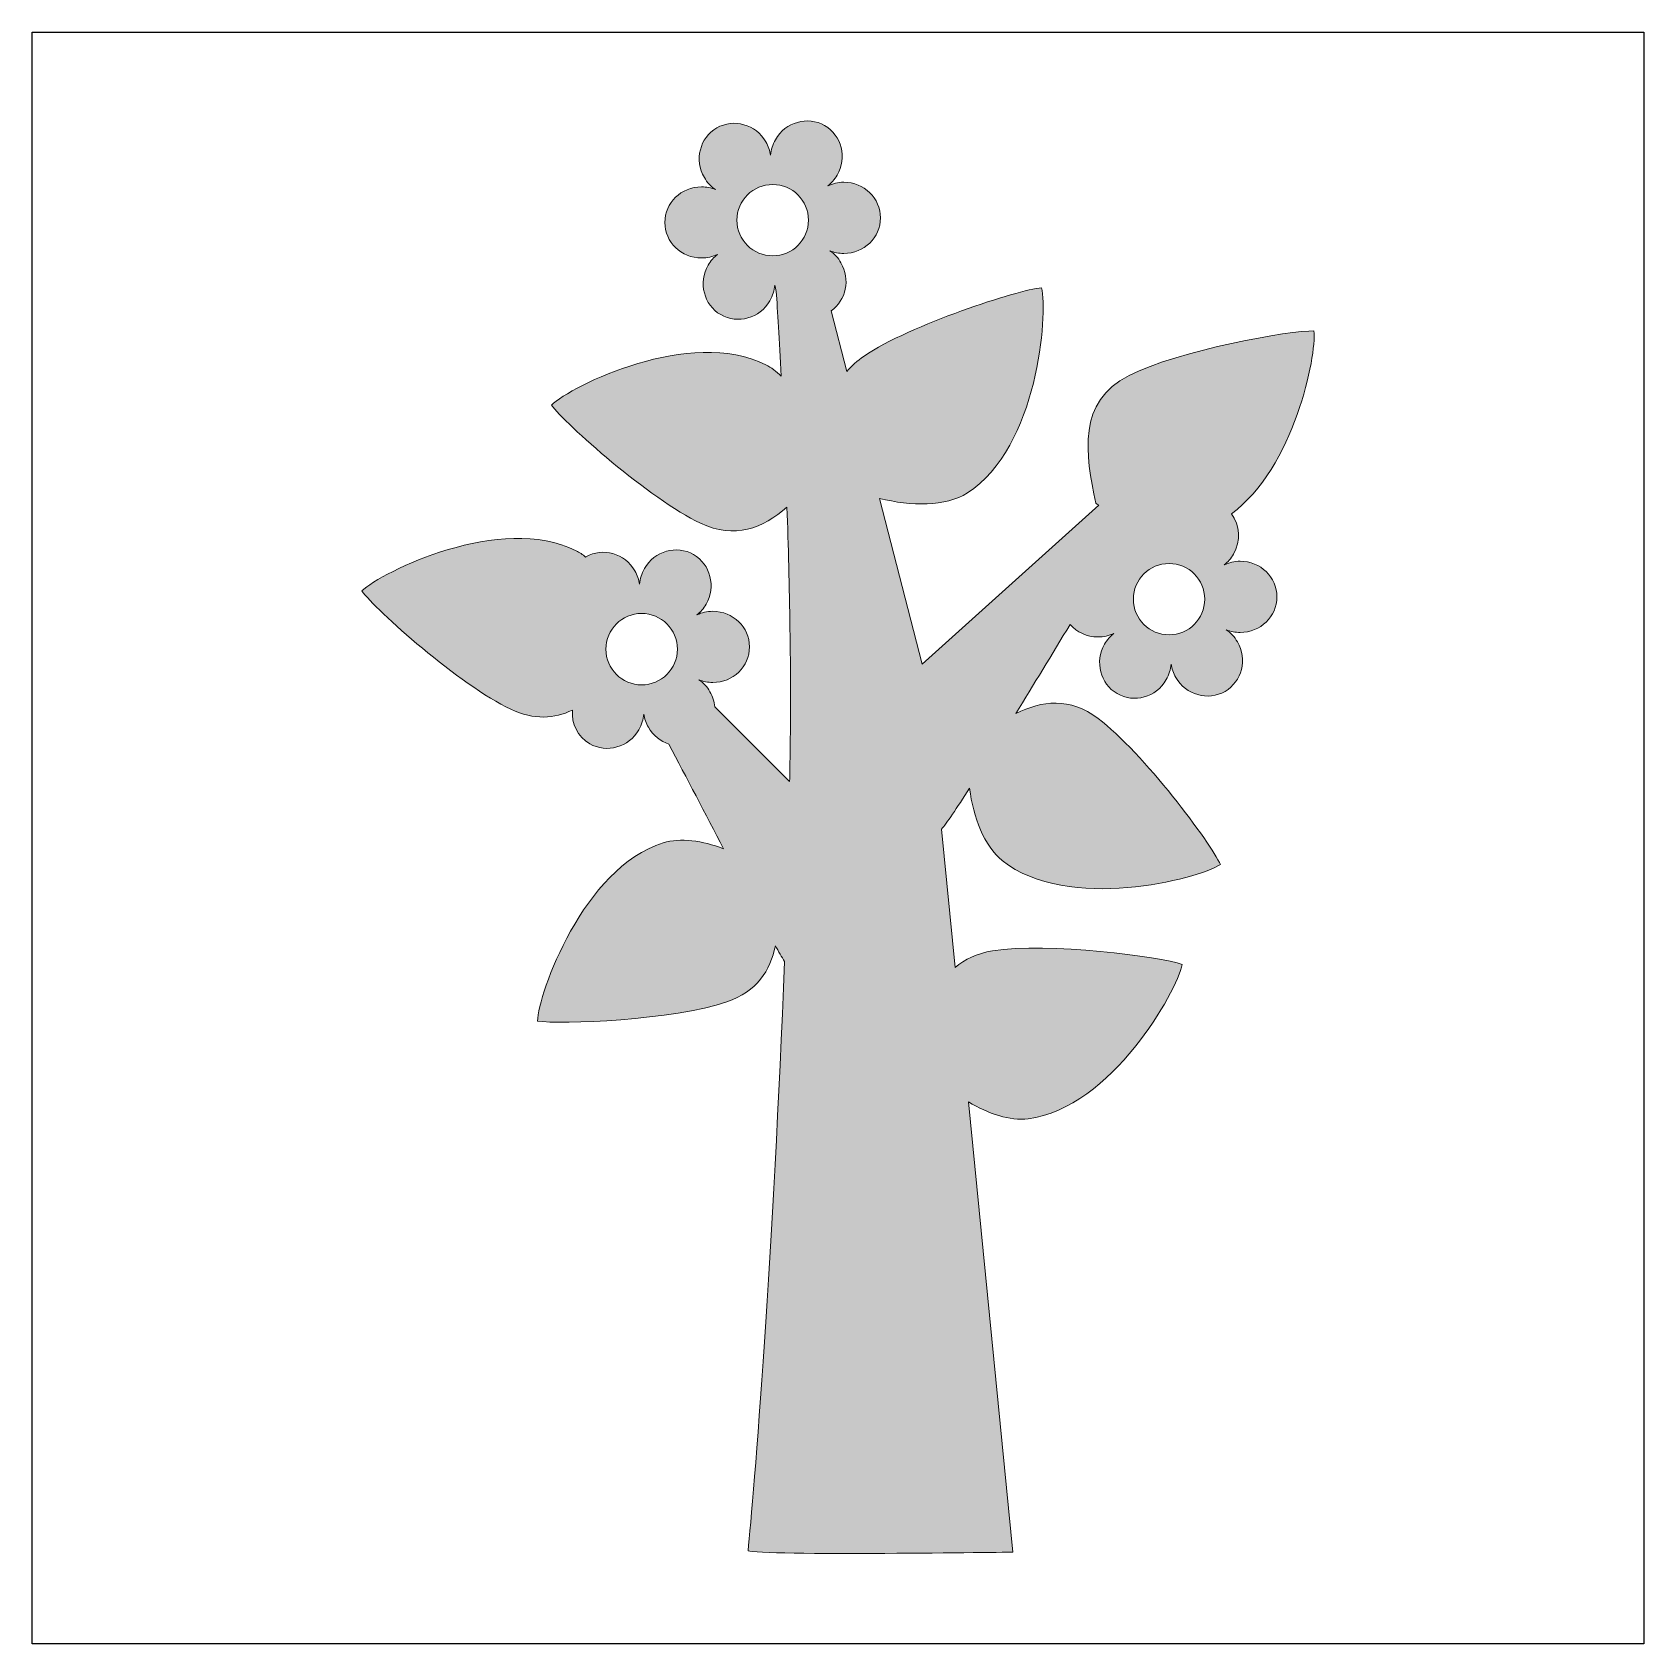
# Model space of a CAD drawing. Header units: inches. Extents: x 0 to 114, y 0 to 114.
import ezdxf

# ---------------------------------------------------------------- set-up
doc = ezdxf.new("R2010")
doc.units = ezdxf.units.IN
doc.header["$MEASUREMENT"] = 0
doc.layers.add('Image Background', color=7, linetype='Continuous')
doc.layers.add('Layer 1', color=7, linetype='Continuous')
picture_1 = doc.add_image_def('image1.png', size_in_pixel=(1350, 1350))

msp = doc.modelspace()

# ---------------------------------------------------------------- hatches: boundary and pattern name
at = {"layer": 'Layer 1', "true_color": 0xd98cbb}
h = msp.add_hatch(color=231, dxfattribs=at)
h.dxf.hatch_style = 2
edge = h.paths.add_edge_path()
edge.add_spline(control_points=[(85.68, 76.78), (85.27, 76.78), (84.89, 76.68), (84.54, 76.52), (84.8, 76.72), (85.02, 76.98), (85.2, 77.28), (85.74, 78.22), (85.65, 79.34), (85.05, 80.14), (89.49, 83.41), (91.1, 91.34), (90.91, 93.11), (89.29, 93.18), (81.32, 91.74), (77.79, 89.95), (74.12, 88.12), (74.69, 84.38), (75.43, 80.9), (75.5, 80.85), (75.58, 80.8), (75.66, 80.75), (75.66, 80.75), (63.13, 69.47), (63.13, 69.47), (63.13, 69.47), (60.1, 81.24), (60.1, 81.24), (62.31, 80.67), (64.79, 80.66), (66.33, 81.62), (71.34, 84.87), (72.04, 94.29), (71.58, 96.18), (69.97, 96.03), (62.26, 93.56), (59, 91.33), (58.5, 90.99), (58.1, 90.62), (57.77, 90.23), (57.77, 90.23), (56.66, 94.54), (56.66, 94.54), (57.72, 95.29), (58.05, 96.76), (57.36, 97.94), (57.16, 98.3), (56.89, 98.58), (56.58, 98.8), (56.88, 98.68), (57.21, 98.61), (57.56, 98.61), (59, 98.61), (60.16, 99.74), (60.16, 101.13), (60.16, 102.53), (59, 103.66), (57.56, 103.66), (57.15, 103.66), (56.77, 103.56), (56.43, 103.4), (56.68, 103.6), (56.91, 103.86), (57.08, 104.16), (57.8, 105.4), (57.41, 106.98), (56.2, 107.68), (54.99, 108.37), (53.43, 107.93), (52.71, 106.68), (52.51, 106.33), (52.4, 105.95), (52.37, 105.57), (52.32, 105.9), (52.21, 106.22), (52.04, 106.52), (51.32, 107.76), (49.76, 108.21), (48.55, 107.51), (47.34, 106.82), (46.95, 105.24), (47.67, 104), (47.87, 103.64), (48.14, 103.36), (48.45, 103.14), (48.15, 103.26), (47.82, 103.33), (47.47, 103.33), (46.03, 103.33), (44.87, 102.2), (44.87, 100.81), (44.87, 99.41), (46.03, 98.29), (47.47, 98.29), (47.88, 98.29), (48.26, 98.38), (48.6, 98.54), (48.35, 98.34), (48.12, 98.08), (47.95, 97.78), (47.23, 96.54), (47.63, 94.96), (48.83, 94.27), (50.04, 93.57), (51.6, 94.01), (52.32, 95.26), (52.52, 95.61), (52.63, 95.99), (52.67, 96.37), (52.69, 96.22), (52.72, 96.07), (52.77, 95.92), (52.86, 94.58), (52.98, 92.5), (53.12, 89.9), (52.78, 90.24), (52.41, 90.52), (52.03, 90.72), (46.68, 93.39), (38.22, 89.21), (36.82, 87.86), (37.77, 86.55), (43.81, 81.16), (47.39, 79.48), (49.84, 78.31), (51.81, 79.13), (53.53, 80.62), (53.72, 75.16), (53.84, 68.98), (53.75, 63.02), (53.74, 62.4), (53.73, 61.78), (53.72, 61.15), (53.72, 61.15), (48.41, 66.46), (48.41, 66.46), (48.38, 66.82), (48.27, 67.18), (48.07, 67.52), (47.87, 67.87), (47.6, 68.16), (47.29, 68.37), (47.59, 68.25), (47.92, 68.18), (48.27, 68.18), (49.71, 68.18), (50.87, 69.31), (50.87, 70.71), (50.87, 72.1), (49.71, 73.23), (48.27, 73.23), (47.86, 73.23), (47.48, 73.14), (47.14, 72.98), (47.39, 73.18), (47.62, 73.43), (47.79, 73.73), (48.51, 74.98), (48.11, 76.55), (46.91, 77.25), (45.7, 77.95), (44.14, 77.5), (43.42, 76.26), (43.22, 75.9), (43.11, 75.53), (43.07, 75.15), (43.03, 75.47), (42.92, 75.79), (42.75, 76.09), (42.03, 77.34), (40.47, 77.78), (39.26, 77.09), (39.26, 77.09), (39.26, 77.08), (39.25, 77.08), (39.04, 77.25), (38.81, 77.4), (38.58, 77.52), (33.24, 80.2), (24.77, 76.02), (23.38, 74.67), (24.32, 73.35), (30.36, 67.96), (33.94, 66.29), (35.6, 65.5), (37.03, 65.61), (38.31, 66.22), (38.24, 65.27), (38.68, 64.33), (39.54, 63.84), (40.75, 63.14), (42.31, 63.59), (43.03, 64.83), (43.23, 65.19), (43.34, 65.56), (43.37, 65.94), (43.42, 65.62), (43.53, 65.3), (43.7, 65), (44.04, 64.41), (44.57, 64), (45.16, 63.81), (46.4, 61.44), (47.75, 58.84), (49.04, 56.39), (47.53, 56.96), (45.98, 57.18), (44.75, 56.81), (39.06, 55.01), (35.9, 46.11), (35.84, 44.17), (37.43, 43.89), (45.52, 44.24), (49.26, 45.53), (51.4, 46.26), (52.34, 47.74), (52.71, 49.51), (52.94, 49.1), (53.16, 48.72), (53.35, 48.38), (52.6, 28.51), (51.17, 10.25), (50.77, 6.6), (51.56, 6.23), (69.56, 6.5), (69.56, 6.5), (69.56, 6.5), (66.41, 38.43), (66.41, 38.43), (67.82, 37.59), (69.34, 37.08), (70.64, 37.23), (76.56, 38.04), (81.18, 46.27), (81.57, 48.18), (80.05, 48.73), (72.02, 49.78), (68.11, 49.14), (66.99, 48.97), (66.13, 48.55), (65.47, 47.97), (65.47, 47.97), (64.5, 57.78), (64.5, 57.78), (64.85, 58.18), (65.55, 59.23), (66.48, 60.68), (66.75, 58.62), (67.52, 56.59), (68.79, 55.55), (73.49, 51.85), (82.63, 54.23), (84.27, 55.27), (83.62, 56.75), (78.78, 63.25), (75.6, 65.62), (73.58, 67.15), (71.62, 66.9), (69.76, 65.97), (71.01, 68), (72.34, 70.2), (73.61, 72.29), (74.09, 71.75), (74.8, 71.41), (75.59, 71.41), (75.99, 71.41), (76.38, 71.5), (76.72, 71.66), (76.46, 71.46), (76.24, 71.2), (76.06, 70.9), (75.35, 69.66), (75.74, 68.08), (76.95, 67.39), (78.15, 66.69), (79.71, 67.13), (80.43, 68.38), (80.64, 68.73), (80.75, 69.11), (80.78, 69.49), (80.83, 69.16), (80.94, 68.84), (81.11, 68.54), (81.83, 67.3), (83.39, 66.85), (84.6, 67.55), (85.8, 68.25), (86.2, 69.82), (85.48, 71.06), (85.27, 71.42), (85, 71.7), (84.69, 71.92), (85, 71.8), (85.33, 71.73), (85.68, 71.73), (87.11, 71.73), (88.28, 72.86), (88.28, 74.25), (88.28, 75.65), (87.11, 76.78), (85.68, 76.78)], knot_values=[0, 0, 0, 0, 1, 1, 1, 2, 2, 2, 3, 3, 3, 4, 4, 4, 5, 5, 5, 6, 6, 6, 7, 7, 7, 8, 8, 8, 9, 9, 9, 10, 10, 10, 11, 11, 11, 12, 12, 12, 13, 13, 13, 14, 14, 14, 15, 15, 15, 16, 16, 16, 17, 17, 17, 18, 18, 18, 19, 19, 19, 20, 20, 20, 21, 21, 21, 22, 22, 22, 23, 23, 23, 24, 24, 24, 25, 25, 25, 26, 26, 26, 27, 27, 27, 28, 28, 28, 29, 29, 29, 30, 30, 30, 31, 31, 31, 32, 32, 32, 33, 33, 33, 34, 34, 34, 35, 35, 35, 36, 36, 36, 37, 37, 37, 38, 38, 38, 39, 39, 39, 40, 40, 40, 41, 41, 41, 42, 42, 42, 43, 43, 43, 44, 44, 44, 45, 45, 45, 46, 46, 46, 47, 47, 47, 48, 48, 48, 49, 49, 49, 50, 50, 50, 51, 51, 51, 52, 52, 52, 53, 53, 53, 54, 54, 54, 55, 55, 55, 56, 56, 56, 57, 57, 57, 58, 58, 58, 59, 59, 59, 60, 60, 60, 61, 61, 61, 62, 62, 62, 63, 63, 63, 64, 64, 64, 65, 65, 65, 66, 66, 66, 67, 67, 67, 68, 68, 68, 69, 69, 69, 70, 70, 70, 71, 71, 71, 72, 72, 72, 73, 73, 73, 74, 74, 74, 75, 75, 75, 76, 76, 76, 77, 77, 77, 78, 78, 78, 79, 79, 79, 80, 80, 80, 81, 81, 81, 82, 82, 82, 83, 83, 83, 84, 84, 84, 85, 85, 85, 86, 86, 86, 87, 87, 87, 88, 88, 88, 89, 89, 89, 90, 90, 90, 91, 91, 91, 92, 92, 92, 93, 93, 93, 94, 94, 94, 95, 95, 95, 96, 96, 96, 97, 97, 97, 98, 98, 98, 99, 99, 99, 100, 100, 100, 100], degree=3, periodic=1)
edge = h.paths.add_edge_path()
edge.add_spline(control_points=[(43.22, 68.01), (41.83, 68.01), (40.69, 69.15), (40.69, 70.54), (40.69, 71.94), (41.83, 73.08), (43.22, 73.08), (44.62, 73.08), (45.76, 71.94), (45.76, 70.54), (45.76, 69.15), (44.62, 68.01), (43.22, 68.01)], knot_values=[0, 0, 0, 0, 1, 1, 1, 2, 2, 2, 3, 3, 3, 4, 4, 4, 4], degree=3, periodic=1)
edge = h.paths.add_edge_path()
edge.add_spline(control_points=[(52.52, 98.44), (51.12, 98.44), (49.98, 99.57), (49.98, 100.97), (49.98, 102.37), (51.12, 103.5), (52.52, 103.5), (53.92, 103.5), (55.05, 102.37), (55.05, 100.97), (55.05, 99.57), (53.92, 98.44), (52.52, 98.44)], knot_values=[0, 0, 0, 0, 1, 1, 1, 2, 2, 2, 3, 3, 3, 4, 4, 4, 4], degree=3, periodic=1)
edge = h.paths.add_edge_path()
edge.add_spline(control_points=[(80.63, 71.56), (79.23, 71.56), (78.1, 72.69), (78.1, 74.09), (78.1, 75.49), (79.23, 76.62), (80.63, 76.62), (82.03, 76.62), (83.16, 75.49), (83.16, 74.09), (83.16, 72.69), (82.03, 71.56), (80.63, 71.56)], knot_values=[0, 0, 0, 0, 1, 1, 1, 2, 2, 2, 3, 3, 3, 4, 4, 4, 4], degree=3, periodic=1)

# ---------------------------------------------------------------- linework, layer by layer
at = {"layer": 'Layer 1', "lineweight": 0}
for points, knots in [([(85.68, 76.78), (85.27, 76.78), (84.89, 76.68), (84.54, 76.52), (84.8, 76.72), (85.02, 76.98), (85.2, 77.28), (85.74, 78.22), (85.65, 79.34), (85.05, 80.14), (89.49, 83.41), (91.1, 91.34), (90.91, 93.11), (89.29, 93.18), (81.32, 91.74), (77.79, 89.95), (74.12, 88.12), (74.69, 84.38), (75.43, 80.9), (75.5, 80.85), (75.58, 80.8), (75.66, 80.75), (75.66, 80.75), (63.13, 69.47), (63.13, 69.47), (63.13, 69.47), (60.1, 81.24), (60.1, 81.24), (62.31, 80.67), (64.79, 80.66), (66.33, 81.62), (71.34, 84.87), (72.04, 94.29), (71.58, 96.18), (69.97, 96.03), (62.26, 93.56), (59, 91.33), (58.5, 90.99), (58.1, 90.62), (57.77, 90.23), (57.77, 90.23), (56.66, 94.54), (56.66, 94.54), (57.72, 95.29), (58.05, 96.76), (57.36, 97.94), (57.16, 98.3), (56.89, 98.58), (56.58, 98.8), (56.88, 98.68), (57.21, 98.61), (57.56, 98.61), (59, 98.61), (60.16, 99.74), (60.16, 101.13), (60.16, 102.53), (59, 103.66), (57.56, 103.66), (57.15, 103.66), (56.77, 103.56), (56.43, 103.4), (56.68, 103.6), (56.91, 103.86), (57.08, 104.16), (57.8, 105.4), (57.41, 106.98), (56.2, 107.68), (54.99, 108.37), (53.43, 107.93), (52.71, 106.68), (52.51, 106.33), (52.4, 105.95), (52.37, 105.57), (52.32, 105.9), (52.21, 106.22), (52.04, 106.52), (51.32, 107.76), (49.76, 108.21), (48.55, 107.51), (47.34, 106.82), (46.95, 105.24), (47.67, 104), (47.87, 103.64), (48.14, 103.36), (48.45, 103.14), (48.15, 103.26), (47.82, 103.33), (47.47, 103.33), (46.03, 103.33), (44.87, 102.2), (44.87, 100.81), (44.87, 99.41), (46.03, 98.29), (47.47, 98.29), (47.88, 98.29), (48.26, 98.38), (48.6, 98.54), (48.35, 98.34), (48.12, 98.08), (47.95, 97.78), (47.23, 96.54), (47.63, 94.96), (48.83, 94.27), (50.04, 93.57), (51.6, 94.01), (52.32, 95.26), (52.52, 95.61), (52.63, 95.99), (52.67, 96.37), (52.69, 96.22), (52.72, 96.07), (52.77, 95.92), (52.86, 94.58), (52.98, 92.5), (53.12, 89.9), (52.78, 90.24), (52.41, 90.52), (52.03, 90.72), (46.68, 93.39), (38.22, 89.21), (36.82, 87.86), (37.77, 86.55), (43.81, 81.16), (47.39, 79.48), (49.84, 78.31), (51.81, 79.13), (53.53, 80.62), (53.72, 75.16), (53.84, 68.98), (53.75, 63.02), (53.74, 62.4), (53.73, 61.78), (53.72, 61.15), (53.72, 61.15), (48.41, 66.46), (48.41, 66.46), (48.38, 66.82), (48.27, 67.18), (48.07, 67.52), (47.87, 67.87), (47.6, 68.16), (47.29, 68.37), (47.59, 68.25), (47.92, 68.18), (48.27, 68.18), (49.71, 68.18), (50.87, 69.31), (50.87, 70.71), (50.87, 72.1), (49.71, 73.23), (48.27, 73.23), (47.86, 73.23), (47.48, 73.14), (47.14, 72.98), (47.39, 73.18), (47.62, 73.43), (47.79, 73.73), (48.51, 74.98), (48.11, 76.55), (46.91, 77.25), (45.7, 77.95), (44.14, 77.5), (43.42, 76.26), (43.22, 75.9), (43.11, 75.53), (43.07, 75.15), (43.03, 75.47), (42.92, 75.79), (42.75, 76.09), (42.03, 77.34), (40.47, 77.78), (39.26, 77.09), (39.26, 77.09), (39.26, 77.08), (39.25, 77.08), (39.04, 77.25), (38.81, 77.4), (38.58, 77.52), (33.24, 80.2), (24.77, 76.02), (23.38, 74.67), (24.32, 73.35), (30.36, 67.96), (33.94, 66.29), (35.6, 65.5), (37.03, 65.61), (38.31, 66.22), (38.24, 65.27), (38.68, 64.33), (39.54, 63.84), (40.75, 63.14), (42.31, 63.59), (43.03, 64.83), (43.23, 65.19), (43.34, 65.56), (43.37, 65.94), (43.42, 65.62), (43.53, 65.3), (43.7, 65), (44.04, 64.41), (44.57, 64), (45.16, 63.81), (46.4, 61.44), (47.75, 58.84), (49.04, 56.39), (47.53, 56.96), (45.98, 57.18), (44.75, 56.81), (39.06, 55.01), (35.9, 46.11), (35.84, 44.17), (37.43, 43.89), (45.52, 44.24), (49.26, 45.53), (51.4, 46.26), (52.34, 47.74), (52.71, 49.51), (52.94, 49.1), (53.16, 48.72), (53.35, 48.38), (52.6, 28.51), (51.17, 10.25), (50.77, 6.6), (51.56, 6.23), (69.56, 6.5), (69.56, 6.5), (69.56, 6.5), (66.41, 38.43), (66.41, 38.43), (67.82, 37.59), (69.34, 37.08), (70.64, 37.23), (76.56, 38.04), (81.18, 46.27), (81.57, 48.18), (80.05, 48.73), (72.02, 49.78), (68.11, 49.14), (66.99, 48.97), (66.13, 48.55), (65.47, 47.97), (65.47, 47.97), (64.5, 57.78), (64.5, 57.78), (64.85, 58.18), (65.55, 59.23), (66.48, 60.68), (66.75, 58.62), (67.52, 56.59), (68.79, 55.55), (73.49, 51.85), (82.63, 54.23), (84.27, 55.27), (83.62, 56.75), (78.78, 63.25), (75.6, 65.62), (73.58, 67.15), (71.62, 66.9), (69.76, 65.97), (71.01, 68), (72.34, 70.2), (73.61, 72.29), (74.09, 71.75), (74.8, 71.41), (75.59, 71.41), (75.99, 71.41), (76.38, 71.5), (76.72, 71.66), (76.46, 71.46), (76.24, 71.2), (76.06, 70.9), (75.35, 69.66), (75.74, 68.08), (76.95, 67.39), (78.15, 66.69), (79.71, 67.13), (80.43, 68.38), (80.64, 68.73), (80.75, 69.11), (80.78, 69.49), (80.83, 69.16), (80.94, 68.84), (81.11, 68.54), (81.83, 67.3), (83.39, 66.85), (84.6, 67.55), (85.8, 68.25), (86.2, 69.82), (85.48, 71.06), (85.27, 71.42), (85, 71.7), (84.69, 71.92), (85, 71.8), (85.33, 71.73), (85.68, 71.73), (87.11, 71.73), (88.28, 72.86), (88.28, 74.25), (88.28, 75.65), (87.11, 76.78), (85.68, 76.78)], [0, 0, 0, 0, 1, 1, 1, 2, 2, 2, 3, 3, 3, 4, 4, 4, 5, 5, 5, 6, 6, 6, 7, 7, 7, 8, 8, 8, 9, 9, 9, 10, 10, 10, 11, 11, 11, 12, 12, 12, 13, 13, 13, 14, 14, 14, 15, 15, 15, 16, 16, 16, 17, 17, 17, 18, 18, 18, 19, 19, 19, 20, 20, 20, 21, 21, 21, 22, 22, 22, 23, 23, 23, 24, 24, 24, 25, 25, 25, 26, 26, 26, 27, 27, 27, 28, 28, 28, 29, 29, 29, 30, 30, 30, 31, 31, 31, 32, 32, 32, 33, 33, 33, 34, 34, 34, 35, 35, 35, 36, 36, 36, 37, 37, 37, 38, 38, 38, 39, 39, 39, 40, 40, 40, 41, 41, 41, 42, 42, 42, 43, 43, 43, 44, 44, 44, 45, 45, 45, 46, 46, 46, 47, 47, 47, 48, 48, 48, 49, 49, 49, 50, 50, 50, 51, 51, 51, 52, 52, 52, 53, 53, 53, 54, 54, 54, 55, 55, 55, 56, 56, 56, 57, 57, 57, 58, 58, 58, 59, 59, 59, 60, 60, 60, 61, 61, 61, 62, 62, 62, 63, 63, 63, 64, 64, 64, 65, 65, 65, 66, 66, 66, 67, 67, 67, 68, 68, 68, 69, 69, 69, 70, 70, 70, 71, 71, 71, 72, 72, 72, 73, 73, 73, 74, 74, 74, 75, 75, 75, 76, 76, 76, 77, 77, 77, 78, 78, 78, 79, 79, 79, 80, 80, 80, 81, 81, 81, 82, 82, 82, 83, 83, 83, 84, 84, 84, 85, 85, 85, 86, 86, 86, 87, 87, 87, 88, 88, 88, 89, 89, 89, 90, 90, 90, 91, 91, 91, 92, 92, 92, 93, 93, 93, 94, 94, 94, 95, 95, 95, 96, 96, 96, 97, 97, 97, 98, 98, 98, 99, 99, 99, 100, 100, 100, 100]), ([(52.52, 98.44), (51.12, 98.44), (49.98, 99.57), (49.98, 100.97), (49.98, 102.37), (51.12, 103.5), (52.52, 103.5), (53.92, 103.5), (55.05, 102.37), (55.05, 100.97), (55.05, 99.57), (53.92, 98.44), (52.52, 98.44)], [0, 0, 0, 0, 1, 1, 1, 2, 2, 2, 3, 3, 3, 4, 4, 4, 4]), ([(80.63, 71.56), (79.23, 71.56), (78.1, 72.69), (78.1, 74.09), (78.1, 75.49), (79.23, 76.62), (80.63, 76.62), (82.03, 76.62), (83.16, 75.49), (83.16, 74.09), (83.16, 72.69), (82.03, 71.56), (80.63, 71.56)], [0, 0, 0, 0, 1, 1, 1, 2, 2, 2, 3, 3, 3, 4, 4, 4, 4]), ([(43.22, 68.01), (41.83, 68.01), (40.69, 69.15), (40.69, 70.54), (40.69, 71.94), (41.83, 73.08), (43.22, 73.08), (44.62, 73.08), (45.76, 71.94), (45.76, 70.54), (45.76, 69.15), (44.62, 68.01), (43.22, 68.01)], [0, 0, 0, 0, 1, 1, 1, 2, 2, 2, 3, 3, 3, 4, 4, 4, 4])]:
    msp.add_open_spline(points, degree=3, knots=knots, dxfattribs=at)

# ---------------------------------------------------------------- pictures from other files: only their frames are drawn
at = {"layer": 'Image Background'}
image = msp.add_image(picture_1, insert=(0, 0), size_in_units=(114.3, 114.3), dxfattribs=at)

doc.saveas('drawing.dxf')
